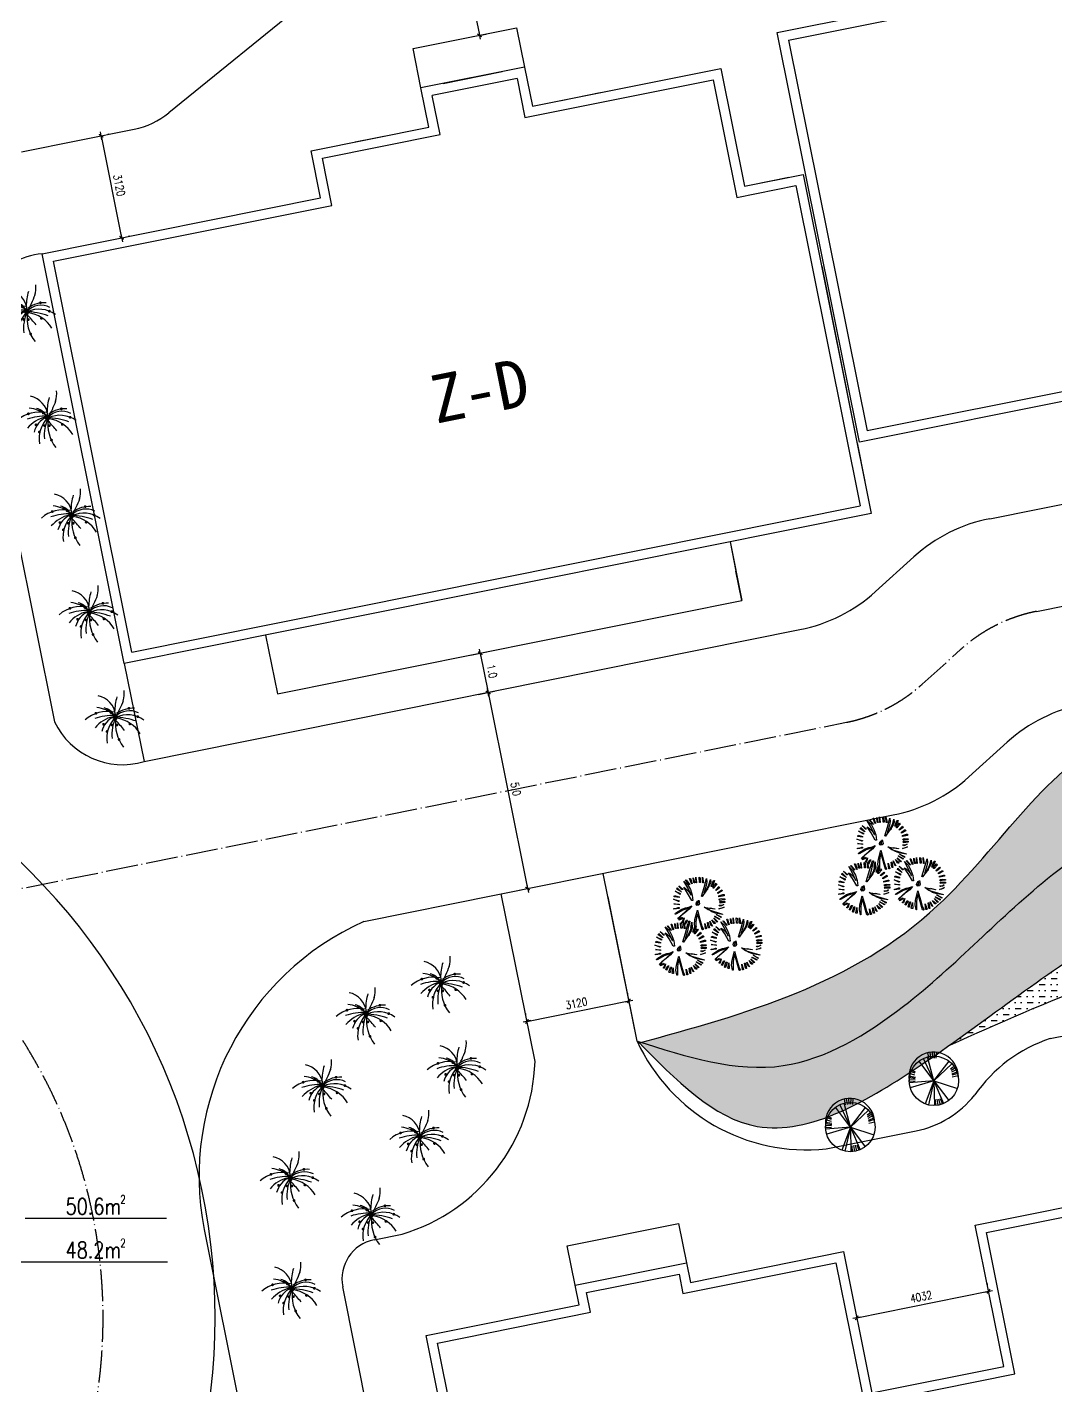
# Model space of a CAD drawing. Extents: x 1035948 to 1665131, y -158296 to 142149.
# Drawn here: x 1431022 to 1461868, y 42329 to 83065 of the extents above; entities that cross this region are included whole.
import ezdxf
from ezdxf.enums import TextEntityAlignment as Align

# ---------------------------------------------------------------- set-up
doc = ezdxf.new("R2010")
doc.units = 0
doc.header["$LTSCALE"] = 200
doc.header["$MEASUREMENT"] = 0
doc.linetypes.add('ACAD_ISO04W100', pattern=[30.5, 24, -3, 0.5, -3])
doc.layers.get('0').update_dxf_attribs({"linetype": 'CONTINUOUS'})
doc.layers.get('DEFPOINTS').update_dxf_attribs({"linetype": 'CONTINUOUS'})
for name, color, linetype in [('2', 123, 'CONTINUOUS'), ('CH1', 7, 'CONTINUOUS'), ('DL', 21, 'CONTINUOUS'), ('LMLK', 123, 'CONTINUOUS'), ('PUB_TEXT', 7, 'CONTINUOUS'), ('WLL1', 7, 'CONTINUOUS'), ('ZXX', 6, 'ACAD_ISO04W100'), ('垂丝海棠', 7, 'CONTINUOUS'), ('尾', 7, 'CONTINUOUS'), ('枸骨球', 7, 'CONTINUOUS'), ('红花继木', 7, 'CONTINUOUS'), ('蜀桧柏', 7, 'CONTINUOUS'), ('青枫', 7, 'CONTINUOUS')]:
    doc.layers.add(name, color=color, linetype=linetype)
doc.styles.add('_HZTXT', font='txt.shx', dxfattribs={"width": 0.8, "bigfont": 'hztxt.shx'})
doc.styles.add('DIM_FONT', font='SIMPLEX.shx', dxfattribs={"width": 0.8})
doc.styles.add('H1', font='SimSun.ttf')
doc.styles.add('HZ', font='simplex.shx', dxfattribs={"bigfont": 'hztxt.shx'})
doc.dimstyles.new('DIMN80', dxfattribs={"dimscale": 0.8, "dimtxt": 300, "dimasz": 1, "dimexe": 250, "dimexo": 300, "dimgap": 150, "dimtad": 1, "dimdec": 0, "dimzin": 0, "dimdsep": 46, "dimtxsty": 'DIM_FONT', "dimblk": '_DIMX', "dimcen": 0.09, "dimclrt": 7, "dimadec": 0, "dimazin": 0, "dimtfac": 1, "dimtdec": 0, "dimtix": 1, "dimtmove": 2, "dimatfit": 3, "dimldrblk": '_DIMX', "dimfxl": 0, "dimtolj": 1, "dimtzin": 0, "dimarcsym": 0})
doc.dimstyles.new('NORMAL', dxfattribs={"dimscale": 3, "dimtxt": 0.18, "dimasz": 0.18, "dimexe": 0.18, "dimexo": 0.0625, "dimgap": 0.09, "dimtad": 0, "dimtih": 1, "dimtoh": 1, "dimdec": 4, "dimzin": 0, "dimdsep": 46, "dimtxsty": 'Standard', "dimblk1": '_DIMX', "dimblk2": '_DIMX', "dimcen": 0.09, "dimadec": 0, "dimazin": 0, "dimtfac": 1, "dimtdec": 4, "dimtofl": 0, "dimtmove": 0, "dimatfit": 3, "dimfxl": 0, "dimtolj": 1, "dimtzin": 0, "dimarcsym": 0})

# ---------------------------------------------------------------- blocks, each defined once
blk = doc.blocks.new('ZW11')
at = {"layer": '枸骨球', "color": 85, "linetype": 'Continuous'}
for points in [[(-1686.164744292852, 1296.733832491562), (-1320.044744295534, 930.6138321589679), (-1384.124744405504, 967.3338321428746), (-1722.524744385388, 1177.573832405731), (-1686.164744292852, 1296.733832491562)], [(-1567.004744374659, 1452.253832502291), (-1228.604744394775, 1177.573832405731), (-1228.604744394775, 1150.213832614943), (-1292.684744337108, 1150.213832614943), (-1567.004744374659, 1452.253832502291)], [(-1137.164744326379, 1845.373832566664), (-826.1247443049215, 1552.693832201883), (-588.1647443599068, 1131.853832287714), (-433.0047444081865, 674.6538324486464), (-377.9247444323264, 235.4538322072476), (-469.3647443330847, 235.4538322072476), (-826.1247443049215, 848.1738320570439), (-1146.164744292852, 1333.09383241646), (-991.0047443411313, 1241.653832180426), (-798.7647443464957, 1058.773832378909), (-624.8847443438135, 848.1738320570439), (-560.804744401481, 693.0138321053237), (-533.4447444430552, 693.0138321053237), (-817.1247443384491, 1278.373832164332), (-1137.164744326379, 1845.373832566664)], [(-954.2847443572246, 1936.813832132146), (-624.8847443438135, 1543.693832067773), (-679.9647443196736, 1571.053832529113), (-991.0047443411313, 1909.453832341358), (-954.2847443572246, 1936.813832132146)], [(-652.2447443022393, 2064.973832352087), (-588.1647443599068, 2064.973832352087), (-442.0047443746589, 1607.773832513019), (-496.7247442915104, 1635.133832303807), (-652.2447443022393, 2064.973832352087)], [(-350.5647443062626, 2119.693832604215), (-222.4047444215976, 1699.213832078502), (-286.4847443639301, 1699.213832078502), (-286.4847443639301, 1726.573832539842), (-313.8447443223558, 1726.573832539842), (-350.5647443062626, 2119.693832604215)], [(-130.9647443532012, 2183.773832378909), (-76.24474443634972, 1726.573832539842), (-76.24474443634972, 1699.213832078502), (-103.6047443947755, 1699.213832078502), (-130.9647443532012, 2183.773832378909)], [(143.3552556843497, 2183.773832378909), (234.795255585108, 2119.693832604215), (262.5152556025423, 1726.573832539842), (171.075255701784, 1726.573832539842), (143.3552556843497, 2183.773832378909)], [(747.0752555676736, 2064.973832352087), (774.795255585108, 1781.293832121417), (719.7152556092478, 1479.613832293078), (555.1952556320466, 930.6138321589679), (536.8352556400932, 875.8938325773925), (719.7152556092478, 1086.133832169697), (747.0752555676736, 1086.133832169697), (381.3152556293644, 564.8538325559348), (353.9552556709386, 564.8538325559348), (353.9552556709386, 601.2138324808329), (326.5952557125129, 601.2138324808329), (545.8352556065656, 1314.73383208923), (747.0752555676736, 2064.973832352087)], [(418.0352556132711, 2183.773832378909), (509.4752556816675, 1699.213832078502), (445.3952555716969, 1699.213832078502), (418.0352556132711, 2183.773832378909)], [(1085.835255606566, 1973.533832116053), (1113.195255564991, 1726.573832539842), (1012.395255638752, 1506.973832083866), (875.2352556199767, 1296.733832491562), (811.1552556776442, 1086.133832169697), (747.0752555676736, 1086.133832169697), (747.0752555676736, 1113.493832631037), (957.6752555542625, 1525.333832411095), (1085.835255606566, 1973.533832116053)], [(1332.795255685691, 1882.09383255057), (1424.235255586449, 1882.09383255057), (1241.355255617294, 1388.173832057044), (1149.555255657528, 1388.173832057044), (1177.275255674962, 1479.613832293078), (1332.795255685691, 1882.09383255057)], [(1543.035255613271, 1662.493832094595), (1607.115255555604, 1571.053832529113), (1360.155255644117, 1296.733832491562), (1360.155255644117, 1269.013832641765), (1296.075255701784, 1269.013832641765), (1296.075255701784, 1360.453832207248), (1543.035255613271, 1662.493832094595)], [(1789.995255692396, 1388.173832057044), (1845.075255668256, 1296.733832491562), (1543.035255613271, 1058.773832378909), (1543.035255613271, 1086.133832169697), (1515.675255654845, 1086.133832169697), (1543.035255613271, 1150.213832614943), (1789.995255692396, 1388.173832057044)], [(-1997.204744314309, 326.893832443282), (-1539.644744416233, 198.7338322233409), (-1539.644744416233, 171.3738324325532), (-1567.004744374659, 171.3738324325532), (-1567.004744374659, 144.0138326417655), (-1594.724744392093, 144.0138326417655), (-1997.204744314309, 326.893832443282)], [(-1905.764744413551, 656.2938321214169), (-1539.644744416233, 537.4938320945948), (-1539.644744416233, 473.4138323199004), (-1933.124744371977, 537.4938320945948), (-1933.124744371977, 601.2138324808329), (-1905.764744413551, 656.2938321214169)], [(-1869.044744429644, 994.6938326042145), (-1448.204744347837, 811.8138321321458), (-1448.204744347837, 720.3738325666636), (-1869.044744429644, 994.6938326042145)], [(106.9952555918135, 262.8138319980353), (171.075255701784, -48.22616735287011), (106.9952555918135, -167.0261673796922), (-57.88474444439635, -167.0261673796922), (-121.9647443867289, -75.58616781421006), (-85.2447444028221, 61.57383253984153), (6.195255665574223, 180.7338326256722), (106.9952555918135, 235.4538322072476), (106.9952555918135, 262.8138319980353)], [(51.91525561595336, 144.0138326417655), (51.91525561595336, 107.2938326578587), (-76.24474443634972, -167.0261673796922), (-76.24474443634972, -194.3861678410321), (51.91525561595336, -48.22616735287011), (51.91525561595336, 144.0138326417655)], [(2027.955255637411, 1113.493832631037), (2064.315255562309, 1022.053832395002), (1698.555255624, 811.8138321321458), (1698.555255624, 903.2538323681802), (2027.955255637411, 1113.493832631037)], [(2119.395255705807, 720.3738325666636), (2210.835255606566, 720.3738325666636), (2210.835255606566, 628.9338323306292), (1789.995255692396, 537.4938320945948), (1789.995255692396, 628.9338323306292), (2119.395255705807, 720.3738325666636)], [(2000.595255678985, 381.973832083866), (2274.915255548898, 354.2538322340697), (2274.915255548898, 290.1738324593753), (2183.47525564814, 290.1738324593753), (1881.435255593155, 235.4538322072476), (1845.075255668256, 262.8138319980353), (1817.355255650822, 290.1738324593753), (1845.075255668256, 354.2538322340697), (2000.595255678985, 381.973832083866)], [(1881.435255593155, 144.0138326417655), (2274.915255548898, 144.0138326417655), (2274.915255548898, 52.57383240573108), (1881.435255593155, 15.85383242182434), (1881.435255593155, 52.57383240573108), (1845.075255668256, 107.2938326578587), (1881.435255593155, 144.0138326417655)], [(-1960.484744330402, -38.86616783030331), (-1567.004744374659, -75.58616781421006), (-1539.644744416233, -75.58616781421006), (-1539.644744416233, -130.3061673957855), (-1960.484744330402, -38.86616783030331)], [(-1631.084744316991, -349.906167851761), (-1539.644744416233, -349.906167851761), (-1539.644744416233, -441.3461674172431), (-1960.484744330402, -496.4261677283794), (-1960.484744330402, -441.3461674172431), (-1933.124744371977, -441.3461674172431), (-1631.084744316991, -377.2661676425487), (-1631.084744316991, -349.906167851761)], [(-469.3647443330847, -221.7461676318198), (-688.964744286146, -496.4261677283794), (-1064.084744417574, -798.106167556718), (-1411.48474436393, -1081.786167787388), (-1521.28474442428, -1209.946168007329), (-1567.004744374659, -1319.746167900041), (-1594.724744392093, -1292.026167379692), (-1631.084744316991, -1292.026167379692), (-1594.724744392093, -1228.306167664006), (-679.9647443196736, -404.986167492345), (-652.2447443022393, -377.2661676425487), (-1228.604744394775, -569.5061676371843), (-1759.244744369294, -880.5461676586419), (-1841.68474430358, -898.9061679858714), (-1869.044744429644, -898.9061679858714), (-1841.68474430358, -834.8261675406247), (-1311.044744329061, -496.4261677283794), (-1000.004744307604, -368.2661675084382), (-716.3247444122098, -313.5461679268628), (-469.3647443330847, -221.7461676318198)], [(-12.16474432637915, -587.8661679644138), (225.7952556186356, -1429.546167792752), (353.9552556709386, -1905.106167959049), (472.7552556977607, -2115.346167551354), (472.7552556977607, -2179.4261679966), (445.3952555716969, -2179.4261679966), (445.3952555716969, -2206.786167787388), (418.0352556132711, -2206.786167787388), (418.0352556132711, -2179.4261679966), (381.3152556293644, -2179.4261679966), (15.55525569105521, -898.9061679858714), (-12.16474432637915, -898.9061679858714), (-12.16474432637915, -926.2661677766591), (-94.2447443692945, -1218.946167470887), (-130.9647443532012, -1529.986167492345), (-130.9647443532012, -2179.4261679966), (-167.684744337108, -2179.4261679966), (-167.684744337108, -2143.06616740115), (-249.7647443800233, -1767.946167604998), (-213.4047442874871, -1356.106167824939), (-12.16474432637915, -587.8661679644138)], [(564.195255598519, -313.5461679268628), (994.0352556467988, -404.986167492345), (1021.755255664233, -404.986167492345), (1021.755255664233, -441.3461674172431), (783.7952555515803, -404.986167492345), (783.7952555515803, -469.0661679375917), (811.1552556776442, -469.0661679375917), (966.675255688373, -532.7861676532775), (966.675255688373, -560.5061675030738), (902.5952555784024, -560.5061675030738), (564.195255598519, -313.5461679268628)], [(966.675255688373, -560.5061675030738), (2092.035255579744, -898.9061679858714), (2092.035255579744, -926.2661677766591), (1488.31525569642, -816.4661678839475), (1204.635255633388, -716.0261675138026), (966.675255688373, -560.5061675030738)], [(1058.115255589131, -404.986167492345), (1451.595255712513, -469.0661679375917), (1451.595255712513, -496.4261677283794), (1058.115255589131, -404.986167492345)], [(1451.595255712513, -1081.786167787388), (1845.075255668256, -1292.026167379692), (1845.075255668256, -1356.106167824939), (1424.235255586449, -1109.146167578176), (1451.595255712513, -1081.786167787388)], [(1543.035255613271, -926.2661677766591), (1972.875255661551, -1136.506167368963), (1972.875255661551, -1200.58616781421), (1543.035255613271, -926.2661677766591)], [(2210.835255606566, -313.5461679268628), (2092.035255579744, -386.6261678356677), (1945.515255703125, -441.3461674172431), (1789.995255692396, -469.0661679375917), (2210.835255606566, -313.5461679268628)], [(2183.47525564814, -102.9461676049978), (2000.595255678985, -212.7461674977094), (1899.795255585108, -240.1061679590493), (1845.075255668256, -221.7461676318198), (1817.355255650822, -167.0261673796922), (2027.955255637411, -167.0261673796922), (2183.47525564814, -102.9461676049978)], [(-1265.324744378682, -1173.22616735287), (-1228.604744394775, -1264.666167588905), (-1539.644744416233, -1411.186167465523), (-1502.924744432326, -1319.746167900041), (-1265.324744378682, -1173.22616735287)], [(-1109.804744367953, -1228.306167664006), (-1201.24474443635, -1594.066167937592), (-1292.684744337108, -1594.066167937592), (-1292.684744337108, -1539.346167685464), (-1265.324744378682, -1539.346167685464), (-1109.804744367953, -1228.306167664006)], [(-926.9247443987988, -1411.186167465523), (-835.4847443304025, -1411.186167465523), (-1018.364744299557, -1749.586167948321), (-1018.364744299557, -1776.946167739108), (-1045.724744425621, -1749.586167948321), (-1082.444744409528, -1749.586167948321), (-1082.444744409528, -1722.226167486981), (-926.9247443987988, -1411.186167465523)], [(-716.3247444122098, -1502.626167701557), (-624.8847443438135, -1502.626167701557), (-743.6847443706356, -1959.826167540625), (-807.7647443129681, -1959.826167540625), (-807.7647443129681, -1932.466167749837), (-835.4847443304025, -1932.466167749837), (-716.3247444122098, -1502.626167701557)], [(-469.3647443330847, -1566.706167476252), (-442.0047443746589, -2051.266167776659), (-533.4447444430552, -2051.266167776659), (-533.4447444430552, -2023.906167985871), (-560.804744401481, -2023.906167985871), (-469.3647443330847, -1566.706167476252)], [(600.9152555824257, -1685.506167503074), (747.0752555676736, -2115.346167551354), (719.7152556092478, -2115.346167551354), (719.7152556092478, -2143.06616740115), (655.6352556669153, -2143.06616740115), (600.9152555824257, -1685.506167503074)], [(838.5152556360699, -1594.066167937592), (902.5952555784024, -1594.066167937592), (994.0352556467988, -2051.266167776659), (930.3152555958368, -2051.266167776659), (930.3152555958368, -2023.906167985871), (902.5952555784024, -2023.906167985871), (838.5152556360699, -1594.066167937592)], [(1021.755255664233, -1502.626167701557), (1241.355255617294, -1905.106167959049), (1177.275255674962, -1868.386167975143), (1149.555255657528, -1868.386167975143), (1021.755255664233, -1502.626167701557)], [(1204.635255633388, -1383.826167674735), (1478.955255670939, -1630.786167921498), (1478.955255670939, -1685.506167503074), (1387.515255602542, -1685.506167503074), (1204.635255633388, -1383.826167674735)], [(1360.155255644117, -1228.306167664006), (1698.555255624, -1539.346167685464), (1634.475255681667, -1539.346167685464), (1634.475255681667, -1566.706167476252), (1607.115255555604, -1539.346167685464), (1360.155255644117, -1228.306167664006)]]:
    blk.add_lwpolyline(points, dxfattribs=at)
blk = doc.blocks.new('ZW36')
at = {"layer": '垂丝海棠', "color": 31, "const_width": 59.993940006}
for points in [[(-966.4070552452467, 250.6379353348166, 1), (-906.4011152512394, 250.6379353348166, 1)], [(-457.8622252205387, 398.9669282194227, 1), (-397.8562852265313, 398.9669282194227, 1)], [(-320.3658839892596, 283.6957535166293, 1), (-260.3599439952523, 283.6957535166293, 1)], [(-196.7629012796097, 69.25112426653504, 1), (-136.756961286068, 69.25112426653504, 1)], [(-141.6685485215858, 184.522298971191, 1), (-81.66260852757841, 184.522298971191, 1)], [(-114.1213721428066, 118.694121895358, 1), (-54.1154321487993, 118.694121895358, 1)], [(-100.467554285191, 19.80812663771212, 1), (-40.46161429118365, 19.80812663771212, 1)], [(-45.61274219118059, 85.6363037135452, 1), (14.39319780282676, 85.6363037135452, 1)], [(463.171628497541, 465.0825645830482, 1), (523.1775684915483, 465.0825645830482, 1)], [(847.8739351481199, 102.3089424483478, 1), (907.8798751421273, 102.3089424483478, 1)], [(-636.5595606886782, -227.6943207923323, 1), (-576.5536206946708, -227.6943207923323, 1)], [(-485.4094015997835, -541.0249452982098, 1), (-425.4034616057761, -541.0249452982098, 1)], [(-265.5110718952492, -260.7521389741451, 1), (-205.5051319017075, -260.7521389741451, 1)], [(-59.26656004879624, -260.7521389741451, 1), (0.7393799452111125, -260.7521389741451, 1)], [(504.3726227339357, -211.3091413453221, 1), (564.3785627279431, -211.3091413453221, 1)], [(37.02878694608808, -887.4133879859, 1), (97.03472694009542, -887.4133879859, 1)]]:
    blk.add_lwpolyline(points, format="xyb", close=True, dxfattribs=at)
at = {"layer": '垂丝海棠', "color": 31}
for centre, radius, start, end in [((-802.368066304829, 1116.609042054042), 1096.305081351045, 342.9456350568751, 6.481377850901596), ((-1040.138183790725, 67.29960609599948), 963.1796211612996, 6.990448297876262, 78.02836256322455), ((2323.598930269014, 278.7287042941898), 2449.453030693722, 163.8561215232247, 179.1105149163876), ((-3556.783284895588, 2173.273504897952), 4051.867528888859, 328.9872775939272, 340.3610108459401), ((-443.4929286465049, -1135.00114636682), 1464.214551612606, 78.55155098013316, 130.9815348713877), ((-184.9336133673787, -2359.119028599933), 2511.93973380744, 88.32856473930403, 108.7290030802688), ((134.4436283851974, -1316.55525925383), 1456.452082741536, 103.045235373428, 139.776625494149), ((-1033.569266372826, -788.5925613604486), 1294.151022091497, 48.75809887789755, 83.86240095366526), ((235.6948128100485, -766.5108549762517), 951.749857238067, 114.0955767610405, 166.2953379553469), ((-705.2431399892084, -136.6668532304466), 630.89248991503, 28.89011928670217, 78.45792187995568), ((825.8887063474394, -840.8443673811853), 1298.64520613501, 134.4860623050567, 189.3762174920274), ((1482.812229631003, -658.467526724562), 1727.670697731523, 155.0887597473385, 185.9637238118709), ((-247.4499720884487, -3122.849986441433), 3210.80078773753, 70.52489667841802, 87.82436815328639), ((1536.572923867498, -211.1654116995633), 1625.963064735802, 171.2495824831473, 218.2332804430338), ((522.1161077432334, -484.9645049739629), 844.0440646262344, 62.9908582621707, 135.9101719540797), ((439.0459550321102, -986.4492125418037), 1172.221903403264, 53.32312996791644, 115.7632577042061), ((656.8722262498923, -695.8901636879891), 1163.989425602094, 85.87406080653938, 126.9558399417119), ((-239.4197761807591, -1386.817139787599), 1436.513804247317, 31.31504884319343, 82.13779409021814), ((-6650.140896529891, -6129.970872038975), 8950.08407346746, 39.0487703031419, 42.67989976416857)]:
    blk.add_arc(centre, radius, start, end, dxfattribs=at)
at = {"layer": '垂丝海棠', "color": 31, "width": 0.8, "flags": 9}
for tag in ['YSIZE', 'XSIZE']:
    blk.add_attdef(tag, (-74.24393974570557, 86.03357890993357), '', height=0.999999, dxfattribs=at)
blk = doc.blocks.new('ZW34')
at = {"layer": '青枫', "color": 2}
for p, q in [((-324.622609322425, 1495.411256590858), (-410.6339485947974, 1898.059324031696)), ((-200.454715999309, 1519.418574495241), (-254.0030596978031, 1927.543139876798)), ((-79.03687829105183, 1531.067394638434), (-100.9943584841676, 1942.084516404197)), ((47.48879391001537, 1531.103205064312), (58.44582045031711, 1942.630710782483)), ((168.7179927001707, 1519.550987338647), (211.3511828067712, 1929.164594093338)), ((5.40344148920849, -49.5519155729562), (-1026.898655004334, 1319.965291904286)), ((5.40344148920849, -49.5519155729562), (-715.0265202852897, 1506.791770821437)), ((5.40344148920849, -49.5519155729562), (-433.6640347749926, 1608.291488157585)), ((5.40344148920849, -49.5519155729562), (1057.049266126473, 1305.168003642932)), ((5.40344148920849, -49.5519155729562), (1262.549436562229, 1116.985245032236)), ((1162.194412990008, 787.8894452508539), (1499.907749797683, 1032.371917286888)), ((-1276.0672680852, 188.5329023022205), (-1729.850764924195, 272.8414708804339)), ((-1287.772883306723, 113.3792140055448), (-1729.348437165376, 169.014630774036)), ((-1314.629165430088, 333.4790504705161), (-1716.137481281999, 449.9838377702981)), ((-1295.184278721455, 36.02344323508441), (-1705.896190367173, 63.04724075458944)), ((-1296.340400301386, 470.1728647630662), (-1684.114690998103, 624.9928082730621)), ((-1277.760213152971, 553.7401616256684), (-1655.285209997091, 731.2372709903866)), ((1204.847832838539, 687.2970573995262), (1560.502758735325, 905.7848578896374)), ((1240.684928636532, 577.1988445948809), (1613.336528745946, 766.2728945817798)), ((1271.195533002261, 437.8099992703646), (1661.617956759874, 588.1324900779873)), ((1280.046212320682, 222.7298626806587), (1697.599129157607, 311.9250892270356)), ((1281.156546665821, 362.5565331373364), (1679.463346288074, 491.2221790533513)), ((-1297.485473213252, -86.04898317717016), (-1708.92407785682, -97.57437294907868)), ((5.40344148920849, -49.5519155729562), (-1703.501567746047, -194.0118387658149)), ((5.40344148920849, -49.5519155729562), (-1639.370023593772, -535.2938723359257)), ((5.40344148920849, -49.5519155729562), (-594.1408442337997, -1656.341151738539)), ((5.40344148920849, -49.5519155729562), (-379.2823377340101, -1720.851365478709)), ((5.40344148920849, -49.5519155729562), (683.5995145528577, -1624.758278714493)), ((5.40344148920849, -49.5519155729562), (38.07839167444035, -1764.240618405864)), ((5.40344148920849, -49.5519155729562), (1040.010833281558, -1417.328412244096)), ((5.40344148920849, -49.5519155729562), (1634.352431249339, -585.975431798026)), ((98.15489514404908, -1349.647576609626), (127.4448278765194, -1760.20410114713)), ((219.3988939183764, -1335.264755340293), (286.97640521219, -1741.279336316511)), ((335.6072803935967, -1310.431364519522), (439.8821768905036, -1708.603822080418)), ((452.1399976513349, -1274.002000054345), (593.2146995975636, -1660.67044778727))]:
    blk.add_line(p, q, dxfattribs=at)
at = {"layer": '青枫', "color": 3}
blk.add_circle((5.40344148920849, -49.5519155729562), 1715, dxfattribs=at)
blk.add_arc((-15.40557710872963, 229.2215445060283), 1715, 359.5940627349473, 188.943779632075, dxfattribs=at)
at = {"layer": '青枫', "style": 'DIM_FONT', "width": 0.8, "flags": 9}
for tag, p, height, rotation in [('XSIZE', (-74.60544680198655, -169.8632624577731), 0.35, 91.87628518195342), ('YSIZE', (-74.60544680198655, -169.8632624577731), 0.35, 91.87628518195342), ('XSIZE', (5.40344148920849, -49.5519155729562), 1.715, 127.935477023736), ('YSIZE', (16.43109338963404, -5.419370235875249), 1, 18.08931800160128), ('XSIZE', (16.43109338963404, -5.419370235875249), 1, 18.08931800160128)]:
    blk.add_attdef(tag, p, '', height=height, rotation=rotation, dxfattribs=at)
at = {"layer": '青枫', "style": 'HZ', "flags": 9}
for tag in ['XSIZE', 'YSIZE']:
    blk.add_attdef(tag, (-51.36788589460775, -53.19344860129058), '', height=1.715, rotation=127.935477023736, dxfattribs=at)
blk = doc.blocks.new('_DIMX')
blk.add_line((-150, 0), (150, 0))
at = {"const_width": 50}
blk.add_lwpolyline([(-70, -70), (70, 70)], dxfattribs=at)
blk = doc.blocks.new('*D584')
at = {"layer": 'DEFPOINTS', "color": 0}
for p in [(1433240.275748842, 79808.42381249875), (1433854.729981024, 76749.5276069119), (1433854.729981024, 76749.52760691202)]:
    blk.add_point(p, dxfattribs=at)
at = {"layer": 'WLL1', "color": 0, "lineweight": -2}
for p, q in [((1433475.575456964, 79855.68952266657), (1433436.358838944, 79847.81190430542)), ((1433240.43330121, 79807.63948013852), (1433854.572428657, 76750.31193927242)), ((1434090.029689146, 76796.79331707972), (1434050.813071126, 76788.91569871851))]:
    blk.add_line(p, q, dxfattribs=at)
at = {"layer": 'WLL1', "color": 0, "lineweight": -2, "xscale": 0.8, "yscale": 0.8, "zscale": 0.8}
for p, rotation in [((1433240.275748843, 79808.42381249892), 101.3581021533825), ((1433854.729981024, 76749.52760691202), 281.3581021533824)]:
    blk.add_blockref('_DIMX', p, dxfattribs=dict(at, rotation=rotation))
at = {"layer": 'WLL1', "color": 7, "insert": (1433782.802573055, 78326.24141987329), "char_height": 240, "attachment_point": 5, "rotation": 281.35810215338245, "style": 'DIM_FONT'}
blk.add_mtext('\\A1;3120', dxfattribs=at)
blk = doc.blocks.new('*D586')
at = {"layer": 'DEFPOINTS', "color": 0}
for p in [(1443538.523156024, 85793.78600620537), (1444146.767964873, 82733.64248583894), (1444584.741091607, 82820.69555344133)]:
    blk.add_point(p, dxfattribs=at)
at = {"layer": 'WLL1', "color": 0, "lineweight": -2}
for p, q in [((1443773.918326438, 85840.5739720246), (1444172.65892477, 85919.82904532383)), ((1443976.652242644, 85880.05442323972), (1444584.585131721, 82821.4802040094)), ((1444382.163135288, 82780.43045165818), (1444780.903733619, 82859.6855249574))]:
    blk.add_line(p, q, dxfattribs=at)
at = {"layer": 'WLL1', "color": 0, "lineweight": -2, "xscale": 0.8, "yscale": 0.8, "zscale": 0.8}
for p, rotation in [((1443976.496282758, 85880.83907380776), 101.2417944274761), ((1444584.741091607, 82820.69555344133), 281.2417944274761)]:
    blk.add_blockref('_DIMX', p, dxfattribs=dict(at, rotation=rotation))
at = {"layer": 'WLL1', "color": 7, "insert": (1444516.013857597, 84397.55527944388), "char_height": 240, "attachment_point": 5, "rotation": 281.24179442747607, "style": 'DIM_FONT'}
blk.add_mtext('\\A1;3120', dxfattribs=at)
blk = doc.blocks.new('*D591')
at = {"layer": 'DEFPOINTS', "color": 0}
for p in [(1444076.48245855, 64188.60420594874), (1444312.975302711, 63013.3748167349), (1444844.123862895, 63120.25848967818)]:
    blk.add_point(p, dxfattribs=at)
at = {"layer": 'WLL1', "color": 0, "lineweight": -2}
for p, q in [((1444311.765947065, 64235.95058946646), (1444803.700592497, 64334.9431984901)), ((1444607.788840013, 64294.70360059696), (1444843.966041617, 63121.04276797321)), ((1444548.258791225, 63060.72120025262), (1445040.193436658, 63159.71380927626))]:
    blk.add_line(p, q, dxfattribs=at)
at = {"layer": 'WLL1', "color": 0, "lineweight": -2, "xscale": 0.8, "yscale": 0.8, "zscale": 0.8}
for p, rotation in [((1444607.631018735, 64295.48787889202), 101.3777468940231), ((1444844.123862895, 63120.25848967818), 281.3777468940231)]:
    blk.add_blockref('_DIMX', p, dxfattribs=dict(at, rotation=rotation))
at = {"layer": 'WLL1', "color": 7, "insert": (1444961.16092933, 63755.21956780303), "char_height": 240, "attachment_point": 5, "rotation": 281.37774689402306, "style": 'DIM_FONT'}
blk.add_mtext('\\A1;1.0', dxfattribs=at)
blk = doc.blocks.new('*D592')
at = {"layer": 'CH1', "color": 0, "lineweight": -2}
for p, q in [((1452099.629703709, 67636.20623995637), (1452099.284107262, 67636.13681844436)), ((1452099.919879453, 67635.71374194897), (1452276.224194761, 66758.0298187572)), ((1452452.745454523, 65879.26589556533), (1452276.441139216, 66756.94981875719)), ((1452452.667974475, 65878.69954488613), (1452452.322378028, 65878.63012337417))]:
    blk.add_line(p, q, dxfattribs=at)
at = {"layer": 'CH1', "color": 0}
for points in [[(1452100.008116844, 67635.73146659028), (1452099.831642063, 67635.69601730761), (1452099.813531605, 67636.24316629226)], [(1452452.833691914, 65879.28362020664), (1452452.657217133, 65879.24817092397), (1452452.851802371, 65878.73647122207)]]:
    blk.add_solid(points, dxfattribs=at)
at = {"layer": 'DEFPOINTS', "color": 0}
for p in [(1452099.813531606, 67636.24316629244), (1452099.813531605, 67636.24316629226), (1452452.851802372, 65878.73647122219)]:
    blk.add_point(p, dxfattribs=at)
at = {"layer": 'CH1', "color": 0, "insert": (1452276.332666988, 66757.48981875728), "char_height": 0.54, "attachment_point": 5}
blk.add_mtext('\\A1;1.5', dxfattribs=at)
blk = doc.blocks.new('*D594')
at = {"layer": 'DEFPOINTS', "color": 0}
for p in [(1444845.544254402, 63113.19998502286), (1446027.813622311, 57238.06870851186), (1446027.81362231, 57238.06870851168)]:
    blk.add_point(p, dxfattribs=at)
at = {"layer": 'WLL1', "color": 0, "lineweight": -2}
for p, q in [((1444610.26083971, 63065.85323464827), (1444649.474742159, 63073.74435971057)), ((1444845.702076903, 63112.41570697373), (1446027.655799808, 57238.85298656067)), ((1445792.530207619, 57190.72195813726), (1445831.744110067, 57198.61308319957))]:
    blk.add_line(p, q, dxfattribs=at)
at = {"layer": 'WLL1', "color": 0, "lineweight": -2, "xscale": 0.8, "yscale": 0.8, "zscale": 0.8}
for p, rotation in [((1444845.544254401, 63113.19998502269), 101.3778362303093), ((1446027.81362231, 57238.06870851168), 281.3778362303094)]:
    blk.add_blockref('_DIMX', p, dxfattribs=dict(at, rotation=rotation))
at = {"layer": 'WLL1', "color": 7, "insert": (1445671.962353047, 60222.98109714163), "char_height": 240, "attachment_point": 5, "rotation": 281.37783623030936, "style": 'DIM_FONT'}
blk.add_mtext('\\A1;5.0', dxfattribs=at)
blk = doc.blocks.new('*D595')
at = {"layer": 'DEFPOINTS', "color": 0}
for p in [(1449067.714706266, 53869.94196569655, -9041.883171658124), (1449067.714706266, 53869.94196569658), (1446009.030315277, 53254.43421082335, -7063.919429144356)]:
    blk.add_point(p, dxfattribs=at)
at = {"layer": 'WLL1', "color": 0, "lineweight": -2}
for p, q in [((1446009.814593326, 53254.59203332465), (1449066.930428217, 53869.78414319531)), ((1449020.367955891, 54105.22538038815), (1449028.259080954, 54066.01147793958)), ((1445961.683564903, 53489.71762551495), (1445969.574689965, 53450.50372306639))]:
    blk.add_line(p, q, dxfattribs=at)
at = {"layer": 'WLL1', "color": 0, "lineweight": -2, "xscale": 0.8, "yscale": 0.8, "zscale": 0.8}
for p, rotation in [((1449067.714706266, 53869.94196569658), 11.3778362303864), ((1446009.030315277, 53254.43421082338), 191.3778362303864)]:
    blk.add_blockref('_DIMX', p, dxfattribs=dict(at, rotation=rotation))
at = {"layer": 'WLL1', "color": 7, "insert": (1447491.025760397, 53797.47150295155), "char_height": 240, "attachment_point": 5, "rotation": 11.3778362303864, "style": 'DIM_FONT'}
blk.add_mtext('\\A1;3120', dxfattribs=at)
blk = doc.blocks.new('*D568')
at = {"layer": 'DEFPOINTS', "color": 0}
for p in [(1459852.055239193, 45162.84489229275, -18083.76634331583), (1459852.055239193, 45162.84489229298), (1455899.020142887, 44368.7809607503, -18083.76634331583)]:
    blk.add_point(p, dxfattribs=at)
at = {"layer": 'WLL1', "color": 0, "lineweight": -2}
for p, q in [((1459804.789528982, 45398.1446004062), (1459812.667147351, 45358.92798238751)), ((1455899.804475248, 44368.9385131179), (1459851.270906833, 45162.68733992561)), ((1455851.754432676, 44604.08066886375), (1455859.632051045, 44564.86405084506))]:
    blk.add_line(p, q, dxfattribs=at)
at = {"layer": 'WLL1', "color": 0, "lineweight": -2, "xscale": 0.8, "yscale": 0.8, "zscale": 0.8}
for p, rotation in [((1459852.055239193, 45162.84489229298), 11.35810216386647), ((1455899.020142887, 44368.78096075053), 191.3581021638665)]:
    blk.add_blockref('_DIMX', p, dxfattribs=dict(at, rotation=rotation))
at = {"layer": 'WLL1', "color": 7, "insert": (1457828.271980829, 45001.11263463524), "char_height": 240, "attachment_point": 5, "rotation": 11.35810216386647, "style": 'DIM_FONT'}
blk.add_mtext('\\A1;4032', dxfattribs=at)

msp = doc.modelspace()

# ---------------------------------------------------------------- hatches: boundary and pattern name
at = {"layer": '尾', "ltscale": 20}
h = msp.add_hatch(dxfattribs=at)
h.set_pattern_fill('MUDST', color=3, scale=720, style=0)
h.set_pattern_definition([(0, (596285.8145721245, -45900.56472769676), (360, 179.9999999999999), [180, -180, 0, -180, 0, -180])])
edge = h.paths.add_edge_path()
edge.add_spline(control_points=[(1478087.831256907, 55399.70374152843), (1476109.975169656, 56299.30962292182), (1472601.049929519, 57895.30530923248), (1467350.002727164, 57799.10062174544), (1462797.224094457, 55662.69155927011), (1460393.91397992, 53753.58312709533), (1458685.347155026, 52545.03337927055)], knot_values=[8859.210686585604, 8859.210686585604, 8859.210686585604, 8859.210686585604, 14236.04726564256, 18398.28570116893, 21508.89035691306, 26518.90338592027, 26518.90338592027, 26518.90338592027, 26518.90338592027], degree=3, periodic=0)
edge.add_spline(control_points=[(1458685.347155026, 52545.03337927039), (1461618.402642609, 53849.96157795646), (1467803.659335419, 56601.80719040016), (1474543.847624961, 55813.95536812815), (1478087.831256907, 55399.70374152843)], knot_values=[0, 0, 0, 0, 7877.710631812428, 16612.59482328797, 16612.59482328797, 16612.59482328797, 16612.59482328797], degree=3, periodic=0)
at = {"layer": '红花继木', "ltscale": 20}
h = msp.add_hatch(dxfattribs=at)
h.set_pattern_fill('AR-CONC,_O', color=1, scale=60)
h.set_pattern_definition([(49.99999999999999, (493108.2876937266, -27503.00567944557), (430.356109560452, -37.65128098955705), [44.99999999999999, -494.9999999999998]), (355, (493108.2876937266, -27503.00567944557), (-83.25080016780001, 451.3152802200069), [36.00000000000001, -396.0000000000001]), (100.4514, (493144.1507017266, -27506.14328344562), (347.105629028413, 413.663725236572), [38.24411399999993, -420.6852671999992]), (46.1842, (493108.2876937266, -27383.00567944557), (640.3446291753867, -99.31140859741082), [67.49999999999999, -742.4999999999999]), (96.6356, (493161.6497407265, -27391.28166364558), (560.797623329222, 584.4707225402648), [57.3661727999999, -631.0277999999986]), (351.1842, (493108.2876937266, -27383.00567944557), (560.7971670801763, 584.4711605551945), [54, -594]), (21, (493168.2876937266, -27413.00567944557), (358.144231271077, -241.5713343992032), [44.99999999999996, -494.9999999999997]), (326.0000000000001, (493168.2876937266, -27413.00567944557), (145.989199152949, 435.0900270281117), [35.99999999999999, -395.9999999999999]), (71.4514, (493198.1330335266, -27433.13664304558), (504.1335771488939, 193.5182980259713), [38.24411399999999, -420.6852671999998]), (37.49999999999999, (493108.2876937266, -27503.00567944557), (7.295913190374401, 199.7363122987868), [0, -391.2, 0, -402, 0, -397.5]), (7.499999999999998, (493108.2876937266, -27503.00567944557), (157.8417224652892, 236.6470271294161), [0, -229.2, 0, -382.2, 0, -151.5]), (327.5, (492974.4876937266, -27503.00567944557), (320.2934617034454, -13.53292304062788), [0, -150, 0, -468, 0, -621]), (317.5, (492914.4876937266, -27503.00567944557), (349.9117016054317, 60.06298939939056), [0, -195, 0, -310.8, 0, -440.9999999999999])])
edge = h.paths.add_edge_path()
edge.add_spline(control_points=[(1449431.652977548, 52628.17574116183), (1450872.635517017, 52167.74005615196), (1453649.574911393, 51313.70535582978), (1458043.713673355, 53981.5560704106), (1461199.847491823, 57536.20803599297), (1466008.298656418, 60487.0122352749), (1469780.670840438, 59463.42332676167), (1471763.630787972, 58663.44283252524), (1472130.922467073, 58506.72288811482)], knot_values=[101.5958439119928, 101.5958439119928, 101.5958439119928, 101.5958439119928, 3704.640335628011, 7052.709406120074, 12022.55016265459, 15952.86030377613, 20204.58841480683, 21187.84262028313, 21187.84262028313, 21187.84262028313, 21187.84262028313], degree=3, periodic=0)
edge.add_spline(control_points=[(1472130.922467073, 58506.72288811476), (1469088.344570305, 60547.66775181821), (1463595.70131229, 64232.10326208269), (1458179.472610712, 55039.60065306173), (1452620.947797343, 53497.25980749268), (1449431.652977548, 52628.17574116182)], knot_values=[79.328329441003, 79.328329441003, 79.328329441003, 79.328329441003, 7642.31366900288, 13732.48096685607, 21892.28595385025, 21892.28595385025, 21892.28595385025, 21892.28595385025], degree=3, periodic=0)
at = {"layer": '蜀桧柏', "ltscale": 20}
h = msp.add_hatch(dxfattribs=at)
h.set_pattern_fill('CROSS', color=60, scale=576, style=0)
h.set_pattern_definition([(0, (493108.2876937266, -27503.00567944557), (144, 143.9999999999999), [72, -216]), (90, (493144.2876937266, -27539.00567944557), (-144, 143.9999999999999), [71.99999999999997, -215.9999999999999])])
edge = h.paths.add_edge_path()
edge.add_spline(control_points=[(1449331.337877333, 52660.24954382588), (1450470.154785846, 51498.76362473132), (1452978.430681031, 48940.55860364081), (1458661.019934827, 52316.2932525963), (1462505.17551008, 55525.64662634417), (1467350.002727164, 57799.10062174544), (1472601.049929519, 57895.30530923248), (1476109.975169656, 56299.30962292182), (1478087.831256907, 55399.70374152843)], knot_values=[0, 0, 0, 0, 3664.561374347265, 8071.298285955723, 13869.22371559282, 16979.82837133695, 21142.06680686332, 26518.90338592028, 26518.90338592028, 26518.90338592028, 26518.90338592028], degree=3, periodic=0)
edge.add_spline(control_points=[(1478087.831256907, 55399.70374152843), (1475820.403800967, 56699.31013465552), (1472092.077466956, 58836.25027210136), (1466008.298656418, 60487.0122352749), (1461199.847491823, 57536.20803599297), (1458043.713673355, 53981.5560704106), (1453618.756469534, 51294.99429398379), (1450805.802379361, 52188.63333346249), (1449331.337877333, 52660.2495438258)], knot_values=[17.98782480422597, 17.98782480422597, 17.98782480422597, 17.98782480422597, 6616.996968320324, 10868.72507935102, 14799.03522047256, 19768.87597700708, 23116.94504749914, 26803.59755832293, 26803.59755832293, 26803.59755832293, 26803.59755832293], degree=3, periodic=0)

# ---------------------------------------------------------------- linework, layer by layer
for p, q in [((1430961.849192893, 47359.00131681723, 81168.32333359726), (1435204.289682762, 47359.00131681723, 81168.32333359726)), ((1447357.513496568, 46553.32536938907, -18083.76634331583), (1447357.407498609, 46553.85211223036, -18082.90012466265)), ((1428296.195977152, 46050.36135471698, 81168.32333359726), (1432538.63646702, 46050.36135471698, 81168.32333359726)), ((1432538.63646702, 46050.36135471698, 81168.32333359726), (1435204.289682762, 46050.36135471698, 81168.32333359726))]:
    msp.add_line(p, q)
at = {"elevation": -18083.76634331583}
msp.add_lwpolyline([(1447452.556315405, 45348.994163738), (1447216.227764566, 46525.49270434845), (1450557.483619561, 47196.66578929928), (1450793.812170615, 46020.16724873213)], dxfattribs=at)
for points in [[(1449338.634317287, 52602.83111229025, -9041.883171648664), (1458324.369924589, 56726.97141498369, -9041.883171648664), (1463648.339116283, 61733.48221160717, -9041.883171648664), (1472130.922467073, 58506.72288811476, -9041.883171648664)], [(1449309.755349913, 52667.15299537742, -9041.883171648664), (1453693.747438877, 51929.79840804417, -9041.883171648664), (1457296.430847469, 53708.12571722902, -9041.883171648664), (1461767.233133493, 57655.14276919649, -9041.883171648664), (1465977.60060163, 59780.45973921347, -9041.883171648664), (1471012.67867864, 58956.35711344653, -9041.883171648664), (1478087.831256907, 55399.70374152843, -9041.883171648664)], [(1449331.337877333, 52660.24954382588, -9041.883171648664), (1452912.440871857, 50108.09832609397, -9041.883171648664), (1457860.706638453, 51973.17242726112, -9041.883171648664), (1463590.278972069, 55920.19072568002, -9041.883171648664), (1467019.341986538, 57394.89990034649, -9041.883171648664), (1472011.013908341, 57568.39597721394, -9041.883171648664), (1478087.831256907, 55399.70374152843, -9041.883171648664)], [(1458685.347155026, 52545.03337927039, -9041.883171648664), (1467609.29924196, 55663.85797517853, -9041.883171648664), (1478087.831256907, 55399.70374152843, -9041.883171648664)]]:
    msp.add_spline(points, degree=3)
at = {"layer": '2'}
for p, q in [((1452099.813531606, 67636.24316629312), (1452454.306357864, 65871.49535537731)), ((1438525.293477962, 63073.51191987195), (1452454.306357864, 65871.49535537731)), ((1438170.507118737, 64839.71840404691), (1438525.901300576, 63073.63401593278))]:
    msp.add_line(p, q, dxfattribs=at)
at = {"layer": 'CH1'}
msp.add_arc((1417736.938845063, 44366.6948757869), 18921.4622317857, 316.9119892765702, 63.19890009972215, dxfattribs=at)
at = {"layer": 'DL'}
for p, q in [((1440765.950705851, 84955.58840554081), (1435269.563199362, 80496.479087881)), ((1430854.296983985, 79329.14153175878), (1434230.16803886, 80007.26792688698)), ((1459884.079594005, 68328.34088234017), (1504328.076520629, 77271.86062029087)), ((1429548.726813465, 73633.93971860137), (1431838.63378717, 62234.62901514648)), ((1456462.636453035, 66145.06482237288), (1457613.481560985, 67184.6268035285)), ((1434526.945104054, 61044.12001765911), (1454192.038420015, 65001.35074356139)), ((1433934.105819623, 63987.21579367128), (1434526.944952204, 61044.11998710204)), ((1459261.606969399, 60587.93774526966), (1460412.028626645, 61627.11722208154)), ((1441115.437551168, 56249.53730738741), (1456991.016273517, 59444.22514292524)), ((1449309.755349913, 52667.15299537742, -9041.883171648664), (1448298.006313019, 57694.90603710142, -773.8382625019403)), ((1446251.070958923, 52051.6452405014, -9041.88317165906), (1445239.321922026, 57079.39828223157, -773.8382625020531)), ((1449309.755349914, 52667.15299537183, -9041.883171657926), (1448440.046564136, 56989.05579302525, -9041.883171657926)), ((1461701.523531054, 52741.51790592655, -18083.76634331584), (1467015.029146755, 53810.76974555616, -18083.76634331584)), ((1454980.171421066, 49431.43898215647, -18083.76634331583), (1457678.547901001, 49973.47399683202, -18083.76634331583)), ((1436330.994166505, 47019.9842116247), (1440145.715318198, 28029.41431378096, -2.088199835270643e-08)), ((1441424.129407457, 46708.79750018664, -18083.76634331584), (1442266.280210608, 46878.26590027534, -18083.76634331584)), ((1441715.461693495, 39178.27740640345, -18083.76634331583), (1440484.446085875, 45295.64667485851, -18083.76634331583))]:
    msp.add_line(p, q, dxfattribs=at)
for centre, radius, start, end in [((1433757.510937182, 82360.26500810772), 2400, 281.3581021559631, 309.0517291384042), ((1431675.731719698, 74102.10488513434), 2177.918385590674, 95.47339293796438, 192.4131760343762), ((1460831.007264359, 63622.67111203987), 4800, 101.3777468988017, 132.0916017378648), ((1453245.110749661, 69707.02051386166), 4800, 281.3777468988017, 312.0916017378648), ((1463629.554330019, 58065.1615305929), 4800, 101.3778362330177, 132.0916017378648), ((1433888.638811717, 63233.26660201758), 2280.306477335759, 205.9725234295995, 286.2555021322847), ((1456044.081266025, 64149.8934367583), 4800, 281.3778362330177, 312.0916017378648), ((1444544.109255563, 48617.30860165665), 8367.00093660212, 114.1913312457713, 191.0057576732613), ((1454405.141795784, 55010.13799428671, -18083.76634331583), 5608.256568479599, 204.6941440787799, 275.8850327211699), ((1463106.35677324, 48498.97245379099, -18083.76634331584), 4469.088089508778, 108.3212461460117, 145.2016554649754), ((1440659.445670844, 52237.25914970138, -9041.883171657926), 5594.705165204995, 286.6907746488349, 358.0987656670982), ((1457086.71352147, 52914.5166805089, -18083.76634331584), 3000.000000000709, 281.3778362330177, 321.5600779793447), ((1441660.863159333, 45532.38042672914, -18083.76634331587), 1200, 101.3778362330177, 191.3778362304859)]:
    msp.add_arc(centre, radius, start, end, dxfattribs=at)
at = {"layer": 'LMLK'}
for p, q in [((1453513.136727936, 82901.54779942772), (1461866.27636627, 84579.48051038415)), ((1453852.215229884, 82675.90700188252), (1462205.354868217, 84353.83971283906)), ((1442593.789891268, 82421.68879873161), (1445699.746038479, 83045.59617294646)), ((1445699.746038479, 83045.59617294646), (1445936.074589318, 81869.09763233615)), ((1455980.406798701, 70618.9030355113), (1453513.136727936, 82901.54779942772)), ((1442830.118442107, 81245.19025812119), (1442593.789891268, 82421.68879873161)), ((1453852.215229884, 82675.90700188252), (1456206.047596239, 70957.98153740312)), ((1445936.074589318, 81869.09763233615), (1442830.118442107, 81245.19025812119)), ((1445710.433791773, 81530.01913038817), (1443169.196944055, 81019.5494605761)), ((1443500.722610255, 81379.89753209935), (1445265.47042117, 81734.390358358)), ((1445710.433791773, 81530.01913038817), (1445946.762342612, 80353.52058977787)), ((1445936.074589318, 81869.09763233615), (1446172.403140157, 80692.59909172573)), ((1445946.762342609, 80353.52058979533), (1451593.955337542, 81487.89763380484)), ((1446172.403140157, 80692.59909172573), (1451819.596135087, 81826.9761357527)), ((1451593.367088272, 81487.77946952936), (1451594.073501817, 81487.30938453444)), ((1451594.073501817, 81487.30938453444), (1451593.367088272, 81487.77946952936)), ((1451593.955337542, 81487.89763380484), (1452302.940990062, 77958.40201195616)), ((1451819.596135087, 81826.9761357527), (1452528.581787604, 78297.48051392143)), ((1451876.433151564, 81544.0282367358), (1451875.726738018, 81544.49832173077)), ((1443066.446992946, 80068.69171751088), (1442830.118442107, 81245.19025812119)), ((1447031.247074803, 80865.11893383805), (1448207.745615413, 81101.44748467703)), ((1443405.525494894, 79843.05091996568), (1443169.196944055, 81019.5494605761)), ((1504630.727527763, 80685.26468993428), (1456206.047596239, 70957.98153740312)), ((1504969.806029715, 80459.62389237144), (1455980.406798701, 70618.9030355113)), ((1439536.951371115, 79359.70606499405), (1443066.446992946, 80068.69171751088)), ((1439876.029873062, 79134.06526744897), (1443405.525494894, 79843.05091996568)), ((1440854.335611963, 79624.334959796), (1442030.834152573, 79860.66351063487)), ((1439820.545632121, 77947.90781626148), (1439536.951371115, 79359.70606499405)), ((1440159.624134069, 77722.26701871645), (1439876.029873062, 79134.06526744897)), ((1452528.581787604, 78297.48051392143), (1454293.329598519, 78651.9733401799)), ((1454293.329598519, 78651.9733401799), (1456335.208277803, 68487.02594931329)), ((1452302.940990062, 77958.40201195616), (1454067.688800974, 78312.89483823204)), ((1452681.526597883, 78328.20322553052), (1453858.025138494, 78564.53177636945)), ((1454067.688800974, 78312.89483823204), (1455996.12977582, 68712.66674685139)), ((1431467.994243058, 76270.09326958047), (1439820.545632121, 77947.90781626148)), ((1431806.484495735, 76044.33430775984), (1440159.624134069, 77722.26701871645)), ((1433934.557900271, 63987.91859060303), (1431467.524158063, 76269.3868560347)), ((1434160.316862091, 64326.40884328047), (1431806.484495735, 76044.33430775984)), ((1454846.338407482, 75898.96675515159), (1455853.098034057, 70887.08297215133)), ((1455909.816886253, 70604.72332238183), (1456143.738291664, 69442.281832733)), ((1456335.208277768, 68487.02594930619), (1433935.264313817, 63987.44850560809)), ((1434160.316862091, 64326.40884328047), (1455996.12977582, 68712.66674685139))]:
    msp.add_line(p, q, dxfattribs=at)
at = {"layer": 'LMLK', "elevation": -18083.76634331583}
for points in [[(1443833.159066516, 39603.66879830125), (1442982.37628272, 43839.06354434288), (1447570.720590932, 44760.7448934546), (1447452.556315405, 45348.994163738), (1450793.812170615, 46020.16724873213), (1450911.976446143, 45431.91797844869), (1455500.320754355, 46353.59932756027), (1456351.10353815, 42118.20458151866), (1460304.138634455, 42912.26851306099), (1459453.35585066, 47147.6632591026), (1464041.700158872, 48069.34460821432)], [(1444172.237568505, 39378.02800081804), (1443321.454784709, 43613.42274685984), (1447909.799092921, 44535.10409597139), (1447791.634817394, 45123.35336625496), (1450568.171373132, 45681.08874674309), (1450686.33564866, 45092.83947645953), (1455274.679956871, 46014.5208255711), (1456125.462740667, 41779.12607952947), (1460643.217136445, 42686.62771557795), (1459792.434352649, 46922.02246161956), (1464380.778660861, 47843.70381073114)]]:
    msp.add_lwpolyline(points, dxfattribs=at)
at = {"layer": 'PUB_TEXT'}
msp.add_line((1430961.849192893, 46050.36135471698, 81168.32333359726), (1435226.376151306, 46050.36135471698, 81168.32333359726), dxfattribs=at)
at = {"layer": 'ZXX', "ltscale": 0.2}
for p, q in [((1461283.067493971, 65549.33322974997), (1484846.392380781, 70291.04807978855)), ((1457862.186415109, 63366.5597310489), (1459012.476798089, 64405.62062740554)), ((1427414.678244607, 56552.7716401028), (1455591.588382089, 62222.84565223726))]:
    msp.add_line(p, q, dxfattribs=at)
for centre, radius, start, end in [((1462230.002501462, 60843.66493591676), 4800, 101.3778362330177, 132.0916017378648), ((1454644.660711735, 66928.51542253756), 4800, 281.3777468988017, 312.0916017378648), ((1417736.938845063, 44366.6948757869), 15561.4622317857, 316.9119892765702, 63.19890009972215)]:
    msp.add_arc(centre, radius, start, end, dxfattribs=at)

# ---------------------------------------------------------------- block references
at = {"layer": '垂丝海棠', "ltscale": 20, "xscale": 0.6912000000011176, "yscale": 0.6912000000011176, "zscale": 0.6911999999999999}
for p in [(1431080.139273392, 74479.51668564505, -27056.10777786575), (1431704.129880197, 71299.51012198032, -27056.10777786575), (1432421.718843346, 68368.91594637699, -27056.10777786575), (1432952.111093807, 65469.49901134001, -27056.10777786575), (1433732.100525695, 62320.6696882414, -27056.10777786575), (1443503.196718563, 54351.25377714475, -27056.10777786575), (1441257.190770699, 53419.35677940537, -27056.10777786575), (1443987.839258934, 51823.58724947645, -27056.10777786575), (1439945.022635392, 51259.67015579045, -27056.10777786575), (1442866.722452465, 49739.75966401176, -27056.10777786575), (1438979.518342987, 48498.13442651163, -27056.10777786575), (1441408.819614547, 47404.25731729176, -27056.10777786575), (1439027.261424053, 45184.61383027372, -27056.10777786575)]:
    msp.add_blockref('ZW36', p, dxfattribs=at)
at = {"layer": '枸骨球', "ltscale": 20, "xscale": 0.3600000001024455, "yscale": 0.3600000000005821, "zscale": 0.36}
for p in [(1456623.65153496, 58605.93215241258, -27056.10777786575), (1456067.421407071, 57234.90867314387, -27056.10777786575), (1457736.111790738, 57383.12825064811, -27056.10777786575), (1451122.234667043, 56798.24093884502, -27056.10777786575), (1452234.694922821, 55575.43703708057, -27056.10777786575), (1450566.004539154, 55427.21745957634, -27056.10777786575)]:
    msp.add_blockref('ZW11', p, dxfattribs=at)
at = {"layer": '青枫', "ltscale": 20, "xscale": 0.4320000000298023, "yscale": 0.4320000000006985, "zscale": 0.432}
for p in [(1458208.62285491, 51496.09885060608, -27056.10777786575), (1455704.168640883, 50109.11119299325, -27056.10777786575)]:
    msp.add_blockref('ZW34', p, dxfattribs=at)

# ---------------------------------------------------------------- texts
at = {"style": 'H1'}
msp.add_text('Z-D', height=1440, rotation=11.35810215441481, dxfattribs=at).set_placement((1444589.197646099, 72169.95198712741, -27056.10777786575), align=Align.MIDDLE)
at = {"layer": 'PUB_TEXT', "style": '_HZTXT', "width": 0.8}
for s, height, p in [('50.6m ', 486, (1432173.890718065, 47466.93187618825, 81168.32333359726)), ('2', 243, (1433811.638639771, 47798.85950679223, 81168.32333359726)), ('48.2m ', 486, (1432173.890718065, 46158.29191408803, 81168.32333359726)), ('2', 243, (1433811.638639771, 46490.21954469198, 81168.32333359726))]:
    msp.add_text(s, height=height, dxfattribs=at).set_placement(p)

# ---------------------------------------------------------------- dimensions: what is measured, and where the dimension line sits
at = {"layer": 'CH1'}
dim = msp.add_aligned_dim(p1=(1452452.851802372, 65878.7364712222), p2=(1452099.813531606, 67636.24316629242), distance=9.445762622661758e-10, text='1.5', dimstyle='NORMAL', override={"dimscale": 3, "dimblk1": '_DIMX', "dimblk2": '_DIMX'}, dxfattribs=at)
dim.commit()
dim.dimension.update_dxf_attribs({"geometry": '*D592', "text_midpoint": (1452276.332666988, 66757.48981875728)})
at = {"layer": 'WLL1'}
for p1, p2, distance, picture, middle in [((1443538.523156024, 85793.78600620538), (1444146.767964873, 82733.64248583898), 446.54081148317823, '*D586', (1444516.013857597, 84397.55527944388)), ((1433240.275748842, 79808.42381249876), (1433854.729981023, 76749.52760691186), 1.1728843674064252e-09, '*D584', (1433782.802573055, 78326.24141987329)), ((1446009.030315277, 53254.43421082337, -7063.919429144356), (1449067.714706266, 53869.94196569659, -9041.883171658124), -1.4253414403177174e-11, '*D595', (1447491.025760397, 53797.47150295155)), ((1455899.020142887, 44368.7809607503, -18083.76634331583), (1459852.055239193, 45162.84489229273, -18083.76634331583), 2.496923866962421e-10, '*D568', (1457828.271980829, 45001.11263463524))]:
    dim = msp.add_aligned_dim(p1=p1, p2=p2, distance=distance, dimstyle='DIMN80', dxfattribs=at)
    dim.commit()
    dim.dimension.update_dxf_attribs({"geometry": picture, "text_midpoint": middle})
for p1, p2, distance, text, picture, middle in [((1444076.48245855, 64188.60420594875), (1444312.97530271, 63013.37481673491), 541.7960063791778, '1.0', '*D591', (1444961.16092933, 63755.21956780303)), ((1444845.544254402, 63113.19998502285), (1446027.81362231, 57238.06870851181), -2.5952493975639295e-11, '5.0', '*D594', (1445671.962353047, 60222.98109714163))]:
    dim = msp.add_aligned_dim(p1=p1, p2=p2, distance=distance, text=text, dimstyle='DIMN80', dxfattribs=at)
    dim.commit()
    dim.dimension.update_dxf_attribs({"geometry": picture, "text_midpoint": middle})

doc.saveas('drawing.dxf')
